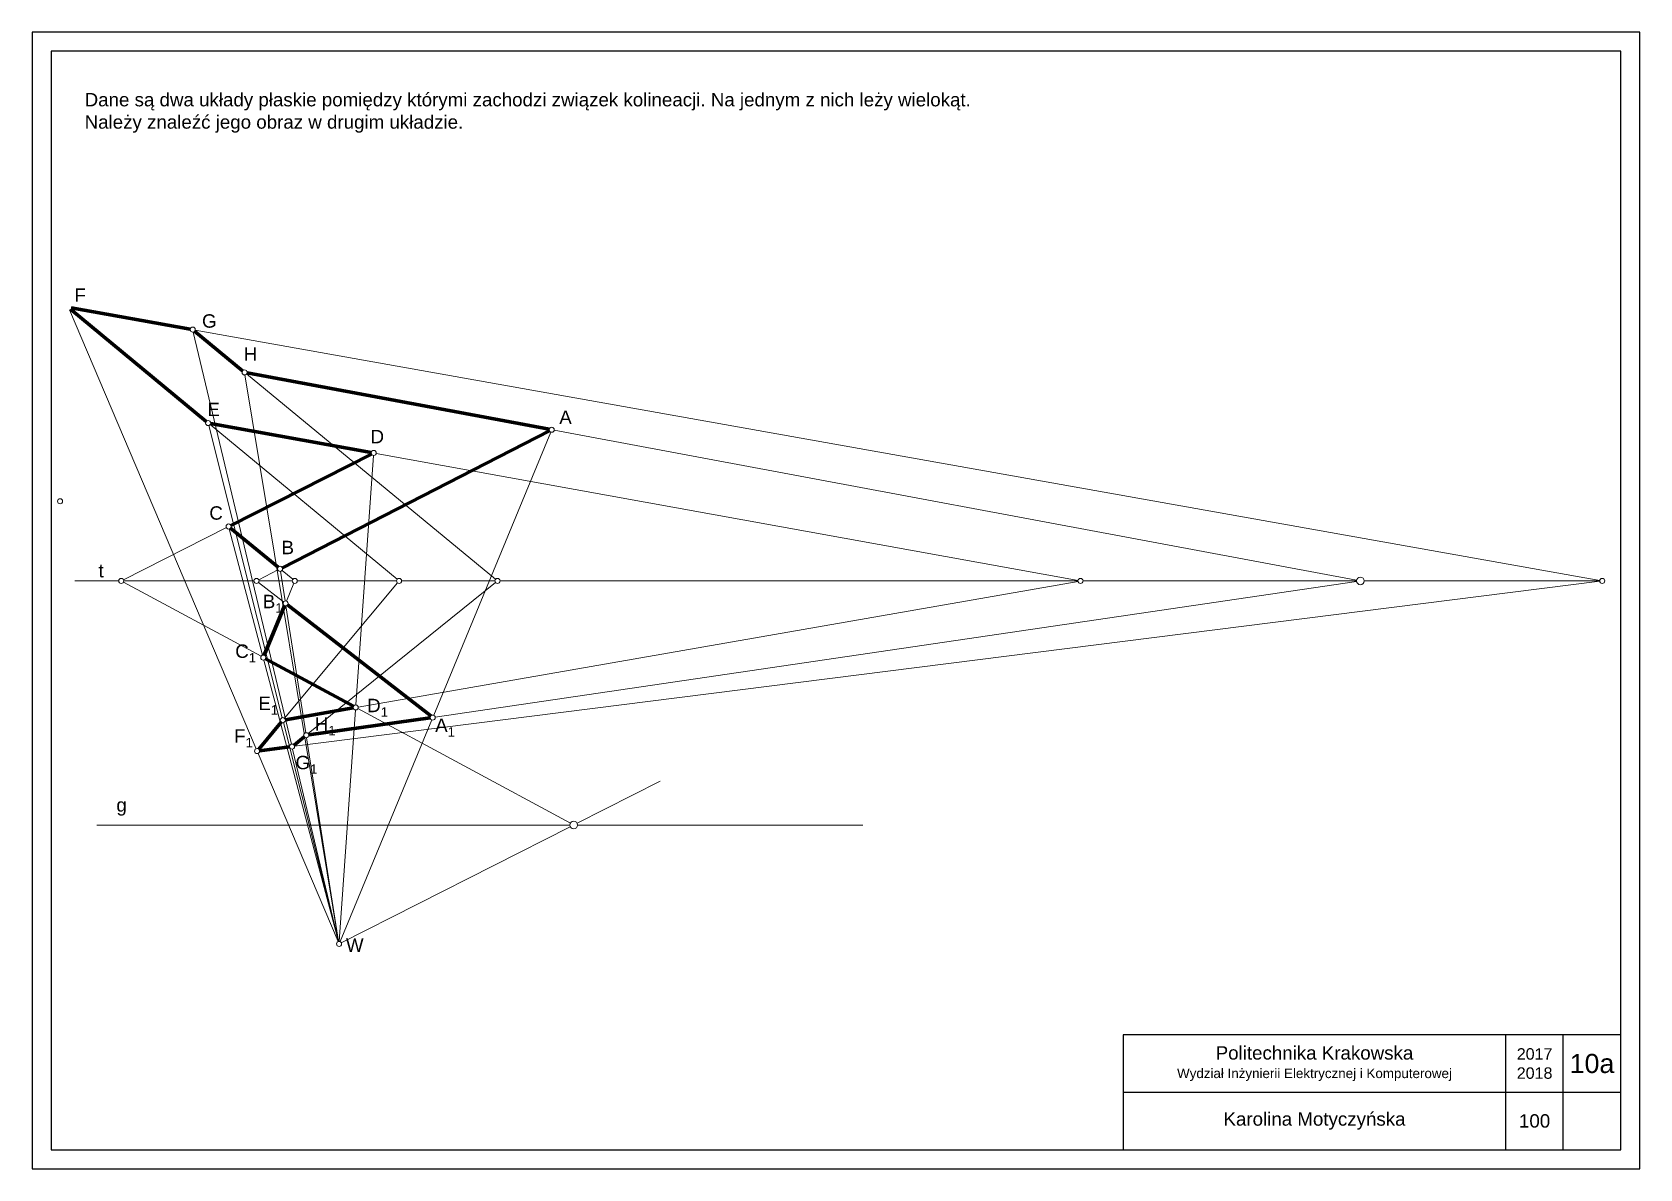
# Model space of a CAD drawing. Header units: inches. Extents: x 12 to 432, y 8 to 305.
import ezdxf

# ---------------------------------------------------------------- set-up
doc = ezdxf.new("R2010")
doc.units = ezdxf.units.IN
doc.header["$MEASUREMENT"] = 0
doc.layers.add('IZOMETRIA', color=7, linetype='Continuous')
doc.layers.add('zadanie', color=7, linetype='Continuous')
doc.styles.get("Standard").update_dxf_attribs({"font": 'arial.ttf'})

msp = doc.modelspace()

# ---------------------------------------------------------------- linework, layer by layer
for p, q in [((396.98, 12.88), (396.98, 42.88)), ((411.98, 12.88), (411.98, 42.88)), ((296.98, 27.88), (426.98, 27.88))]:
    msp.add_line(p, q)
for points in [[(11.98, 7.88), (431.98, 7.88), (431.98, 304.88), (11.98, 304.88)], [(16.98, 12.88), (426.98, 12.88), (426.98, 299.88), (16.98, 299.88)], [(296.98, 12.88), (426.98, 12.88), (426.98, 42.88), (296.98, 42.88)]]:
    msp.add_lwpolyline(points, close=True)
at = {"layer": 'IZOMETRIA', "lineweight": 18}
msp.add_circle((153.46, 97.71), 1, dxfattribs=at)
at = {"layer": 'zadanie', "lineweight": 18}
for p, q in [((21.74, 232.33), (70.48, 117.65)), ((54.57, 227.04), (421.51, 161.61)), ((54.08, 226.51), (79.72, 118.84)), ((67.58, 215.33), (83.07, 121.6)), ((67.98, 215.56), (133.04, 161.92)), ((58.13, 202.11), (77.31, 125.75)), ((58.47, 202.33), (107.31, 161.92)), ((147.45, 200.37), (116.87, 126.4)), ((148.36, 200.86), (357.98, 161.68)), ((101.17, 194.26), (96.57, 129.09)), ((101.87, 194.8), (285.2, 161.61)), ((62.71, 175.41), (35.85, 161.8)), ((63.47, 175.07), (72.19, 142.11)), ((76.16, 164.35), (71.17, 161.8)), ((76.85, 164), (78.07, 156.27)), ((77.26, 164.23), (80.08, 161.92)), ((35.84, 161.18), (71.78, 141.79)), ((71.11, 161.09), (77.65, 156.02)), ((107.4, 160.99), (77.89, 125.61)), ((80.34, 160.89), (78.42, 156.22)), ((421.5, 161.41), (80.53, 118.28)), ((133.04, 161.08), (84.1, 121.6)), ((285.2, 161.38), (97.17, 128.55)), ((357.98, 161.35), (117.27, 125.89)), ((78.27, 154.96), (83.48, 121.84)), ((72.53, 140.83), (91.98, 67.28)), ((96.47, 127.77), (92.2, 67.3)), ((97.1, 128.12), (152.58, 98.18)), ((77.63, 124.46), (91.99, 67.28)), ((116.36, 125.18), (92.41, 67.25)), ((83.23, 120.62), (92.05, 67.29)), ((83.68, 120.53), (92.05, 67.3)), ((71, 116.43), (91.89, 67.25)), ((80.03, 117.55), (92, 67.29)), ((176.05, 109.15), (154.35, 98.16)), ((152.57, 97.25), (92.74, 66.94))]:
    msp.add_line(p, q, dxfattribs=at)
at = {"layer": 'zadanie', "lineweight": 70}
for p, q in [((57.46, 203.17), (21.99, 232.52)), ((22.13, 232.82), (53.27, 227.27)), ((54.43, 226.73), (66.96, 216.4)), ((68.12, 215.86), (147.06, 201.11)), ((58.61, 202.63), (100.57, 195.04)), ((147.12, 200.68), (77.34, 164.95)), ((100.63, 194.62), (63.89, 176.01)), ((76.24, 165.07), (63.81, 175.29)), ((77.92, 155), (72.61, 142.09)), ((78.69, 155.21), (116.09, 126.2)), ((72.94, 141.16), (95.94, 128.75)), ((95.87, 128.32), (78.12, 125.22)), ((77.04, 124.6), (71.16, 117.54)), ((84.24, 121.27), (115.96, 125.7)), ((79.22, 118.11), (71.39, 117.12)), ((83.07, 120.77), (80.39, 118.61))]:
    msp.add_line(p, q, dxfattribs=at)
at = {"layer": 'zadanie', "color": 1, "lineweight": 18}
for p, q in [((34.6, 161.5), (23.13, 161.5)), ((69.92, 161.5), (35.92, 161.5)), ((79.93, 161.5), (71.25, 161.5)), ((107.16, 161.5), (81.25, 161.5)), ((132.89, 161.5), (108.48, 161.5)), ((285.19, 161.5), (134.21, 161.5)), ((357.97, 161.5), (286.51, 161.5)), ((421.49, 161.5), (359.97, 161.5)), ((152.46, 97.71), (28.85, 97.71)), ((228.95, 97.71), (154.46, 97.71))]:
    msp.add_line(p, q, dxfattribs=at)
at = {"layer": 'zadanie', "lineweight": 18}
for centre, radius in [((53.92, 227.15), 0.661), ((67.47, 215.98), 0.661), ((57.96, 202.75), 0.661), ((147.71, 200.98), 0.661), ((101.22, 194.92), 0.661), ((19.26, 182.3), 0.661), ((63.3, 175.71), 0.661), ((76.75, 164.65), 0.661), ((35.26, 161.5), 0.661), ((70.59, 161.5), 0.661), ((80.59, 161.5), 0.661), ((107.82, 161.5), 0.661), ((133.55, 161.5), 0.661), ((285.85, 161.5), 0.661), ((358.97, 161.5), 1), ((422.16, 161.5), 0.661), ((72.36, 141.47), 0.661), ((96.52, 128.43), 0.661), ((116.61, 125.79), 0.661), ((77.47, 125.11), 0.661), ((83.58, 121.18), 0.661), ((70.74, 117.04), 0.661), ((79.87, 118.19), 0.661), ((92.15, 66.64), 0.661)]:
    msp.add_circle(centre, radius, dxfattribs=at)
for start, end in [(67.6512, 247.6512), (247.6512, 67.6512)]:
    msp.add_arc((78.17, 155.61), 0.661, start, end, dxfattribs=at)

# ---------------------------------------------------------------- texts
at = {"attachment_point": 5}
for s, width, insert, char_height in [('Politechnika Krakowska\\P{\\H0.71429x;Wydział Inżynierii Elektrycznej i Komputerowej }', 100, (346.98, 35.38), 3.5), ('2017\\P2018', 15, (404.48, 35.38), 3), ('10a', 15, (419.48, 35.38), 5)]:
    msp.add_mtext_dynamic_manual_height_columns(s, width=width, gutter_width=17.5, heights=[0], dxfattribs=dict(at, insert=insert, char_height=char_height))
at = {"lineweight": 18, "char_height": 3.5, "attachment_point": 5}
for s, width, insert in [('Karolina Motyczyńska', 100, (346.98, 20.38)), ('100', 15, (404.48, 20.38))]:
    msp.add_mtext_dynamic_manual_height_columns(s, width=width, gutter_width=17.5, heights=[0], dxfattribs=dict(at, insert=insert))
at = {"layer": 'IZOMETRIA', "lineweight": 18, "insert": (25.69, 288.99), "char_height": 3.5, "attachment_point": 1}
msp.add_mtext_dynamic_manual_height_columns('Dane są dwa układy płaskie pomiędzy którymi zachodzi związek kolineacji. Na jednym z nich leży wielokąt. Należy znaleźć jego obraz w drugim układzie.', width=238.0765, gutter_width=1, heights=[0], dxfattribs=at)
at = {"layer": 'zadanie', "lineweight": 18, "char_height": 3.5, "attachment_point": 1}
for s, width, insert in [('F', 4.8019, (23.01, 237.93)), ('G', 4.8019, (56.35, 231.16)), ('H', 4.8019, (67.25, 222.5)), ('E', 4.8019, (57.74, 208.05)), ('A', 4.8019, (149.68, 205.98)), ('D', 4.8019, (100.38, 200.95)), ('C', 4.8019, (58.26, 180.99)), ('B', 4.8019, (77.13, 171.98)), ('t', 4.8019, (29.31, 165.92)), ('\\A1;B{\\H0.7x;\\S^ 1;}', 4.8019, (72.23, 157.87)), ('\\A1;C{\\H0.7x;\\S^ 1;}', 4.8019, (65.03, 144.88)), ('\\A1;E{\\H0.7x;\\S^ 1;}', 4.8019, (71.06, 131.27)), ('\\A1;D{\\H0.7x;\\S^ 1;}', 4.8019, (99.51, 130.7)), ('\\A1;F{\\H0.7x;\\S^ 1;}', 4.8019, (64.74, 122.72)), ('\\A1;H{\\H0.7x;\\S^ 1;}', 4.8019, (85.8, 125.85)), ('\\A1;A{\\H0.7x;\\S^ 1;}', 4.8019, (117.26, 125.52)), ('\\A1;G{\\H0.7x;\\S^ 1;}', 4.8019, (80.78, 115.79)), ('g', 4.8019, (33.98, 104.71)), ('W', 2.9629, (93.95, 68.08))]:
    msp.add_mtext_dynamic_manual_height_columns(s, width=width, gutter_width=17.5, heights=[0], dxfattribs=dict(at, insert=insert))

doc.saveas('drawing.dxf')
